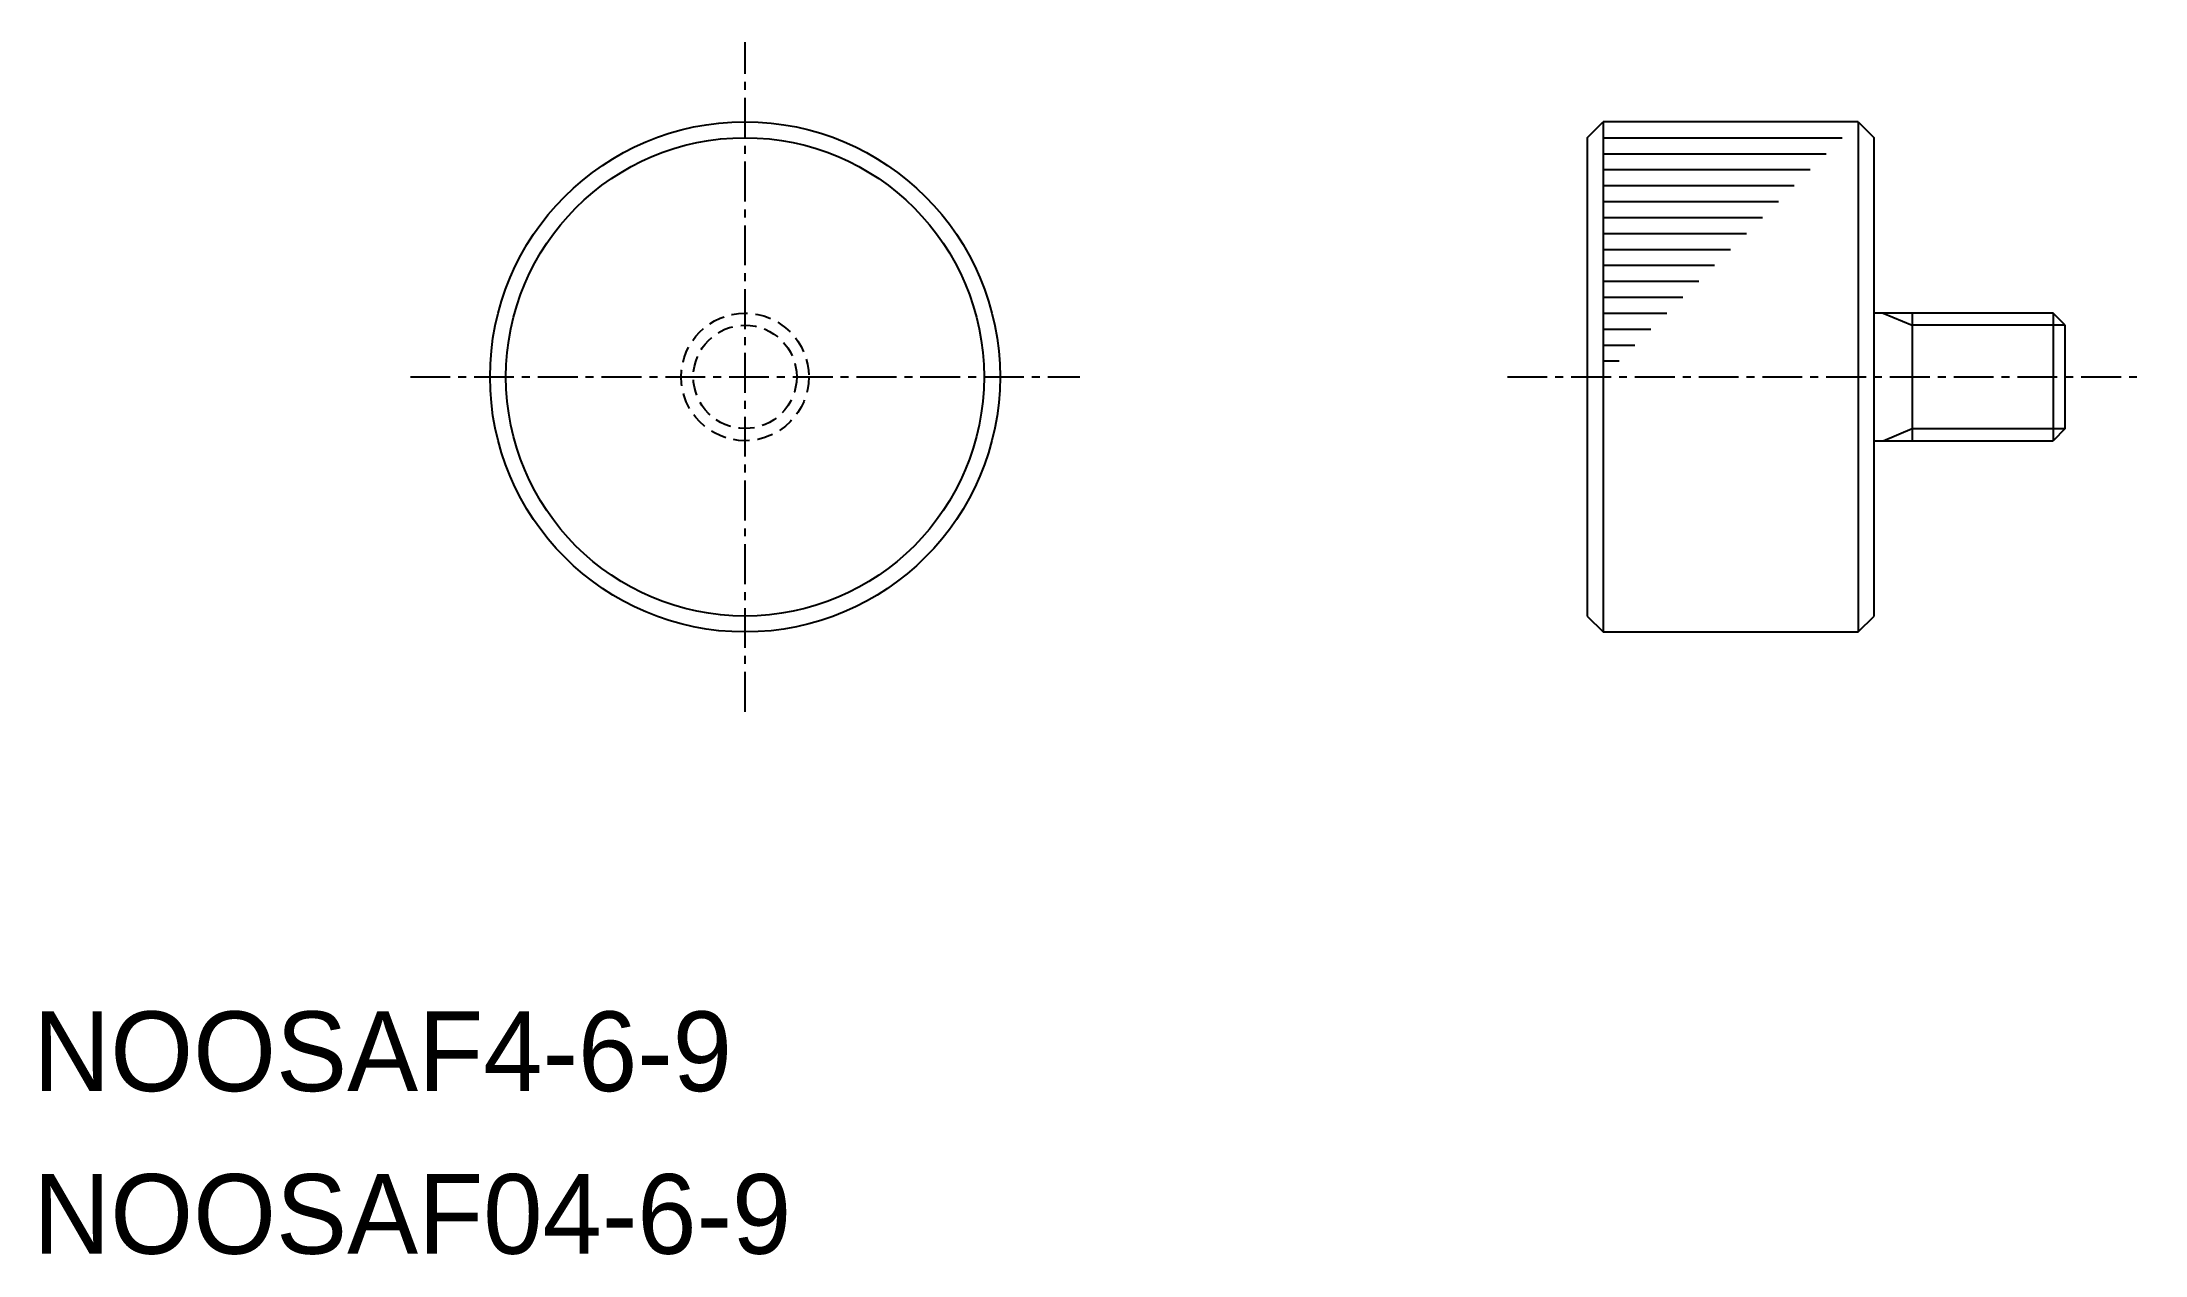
# Model space of a CAD drawing. Extents: x 0.3 to 66.2, y 0 to 38.
import ezdxf

# ---------------------------------------------------------------- set-up
doc = ezdxf.new("R2010")
doc.units = 0
doc.linetypes.add('CENTER', pattern=[2, 1.25, -0.25, 0.25, -0.25])
doc.linetypes.add('DASHED', pattern=[0.75, 0.5, -0.25])
doc.layers.get('0').update_dxf_attribs({"linetype": 'CONTINUOUS'})
doc.layers.add('CENTER', color=1, linetype='CENTER')

msp = doc.modelspace()

# ---------------------------------------------------------------- linework, layer by layer
at = {"color": 7, "linetype": 'CONTINUOUS'}
for p, q in [((48.75, 35), (49.25, 35.5)), ((48.75, 35), (48.75, 20)), ((49.25, 35.5), (49.25, 19.5)), ((57.25, 35.5), (49.25, 35.5)), ((49.25, 35), (56.75, 35)), ((57.25, 35.5), (57.25, 19.5)), ((57.25, 35.5), (57.75, 35)), ((57.75, 20), (57.75, 35)), ((49.25, 34.5), (56.25, 34.5)), ((49.25, 34), (55.75, 34)), ((49.25, 33.5), (55.25, 33.5)), ((49.25, 33), (54.75, 33)), ((49.25, 32.5), (54.25, 32.5)), ((49.25, 32), (53.75, 32)), ((49.25, 31.5), (53.25, 31.5)), ((49.25, 31), (52.75, 31)), ((49.25, 30.5), (52.25, 30.5)), ((49.25, 30), (51.75, 30)), ((49.25, 29.5), (51.25, 29.5)), ((63.371, 29.5), (57.75, 29.5)), ((58.95, 29.5), (58.95, 25.5)), ((63.75, 29.121), (63.371, 29.5)), ((63.371, 29.5), (63.371, 25.5)), ((63.75, 25.879), (63.75, 29.121)), ((49.25, 29), (50.75, 29)), ((49.25, 28.5), (50.25, 28.5)), ((49.25, 28), (49.75, 28)), ((63.75, 25.879), (63.371, 25.5)), ((57.75, 25.5), (63.371, 25.5)), ((48.75, 20), (49.25, 19.5)), ((57.25, 19.5), (57.75, 20)), ((49.25, 19.5), (57.25, 19.5))]:
    msp.add_line(p, q, dxfattribs=at)
at = {"color": 3, "linetype": 'CONTINUOUS'}
for p, q in [((58.041, 29.5), (58.95, 29.121)), ((63.75, 29.121), (58.95, 29.121)), ((58.041, 25.5), (58.95, 25.879)), ((58.95, 25.879), (63.75, 25.879))]:
    msp.add_line(p, q, dxfattribs=at)
at = {"color": 7, "linetype": 'CONTINUOUS'}
for radius in [8, 7.5]:
    msp.add_circle((22.329, 27.5), radius, dxfattribs=at)
at = {"color": 3, "linetype": 'DASHED'}
for radius in [2, 1.621]:
    msp.add_circle((22.329, 27.5), radius, dxfattribs=at)
at = {"layer": 'CENTER', "color": 1, "linetype": 'CENTER'}
for p, q in [((22.329, 17), (22.329, 38)), ((11.829, 27.5), (32.829, 27.5)), ((46.25, 27.5), (66.25, 27.5))]:
    msp.add_line(p, q, dxfattribs=at)

# ---------------------------------------------------------------- texts
at = {"color": 7, "linetype": 'CONTINUOUS'}
for s, p in [('NOOSAF4-6-9', (0, 5.101)), ('NOOSAF04-6-9', (0, 0))]:
    msp.add_text(s, height=2.5, dxfattribs=at).set_placement(p)

doc.saveas('drawing.dxf')
